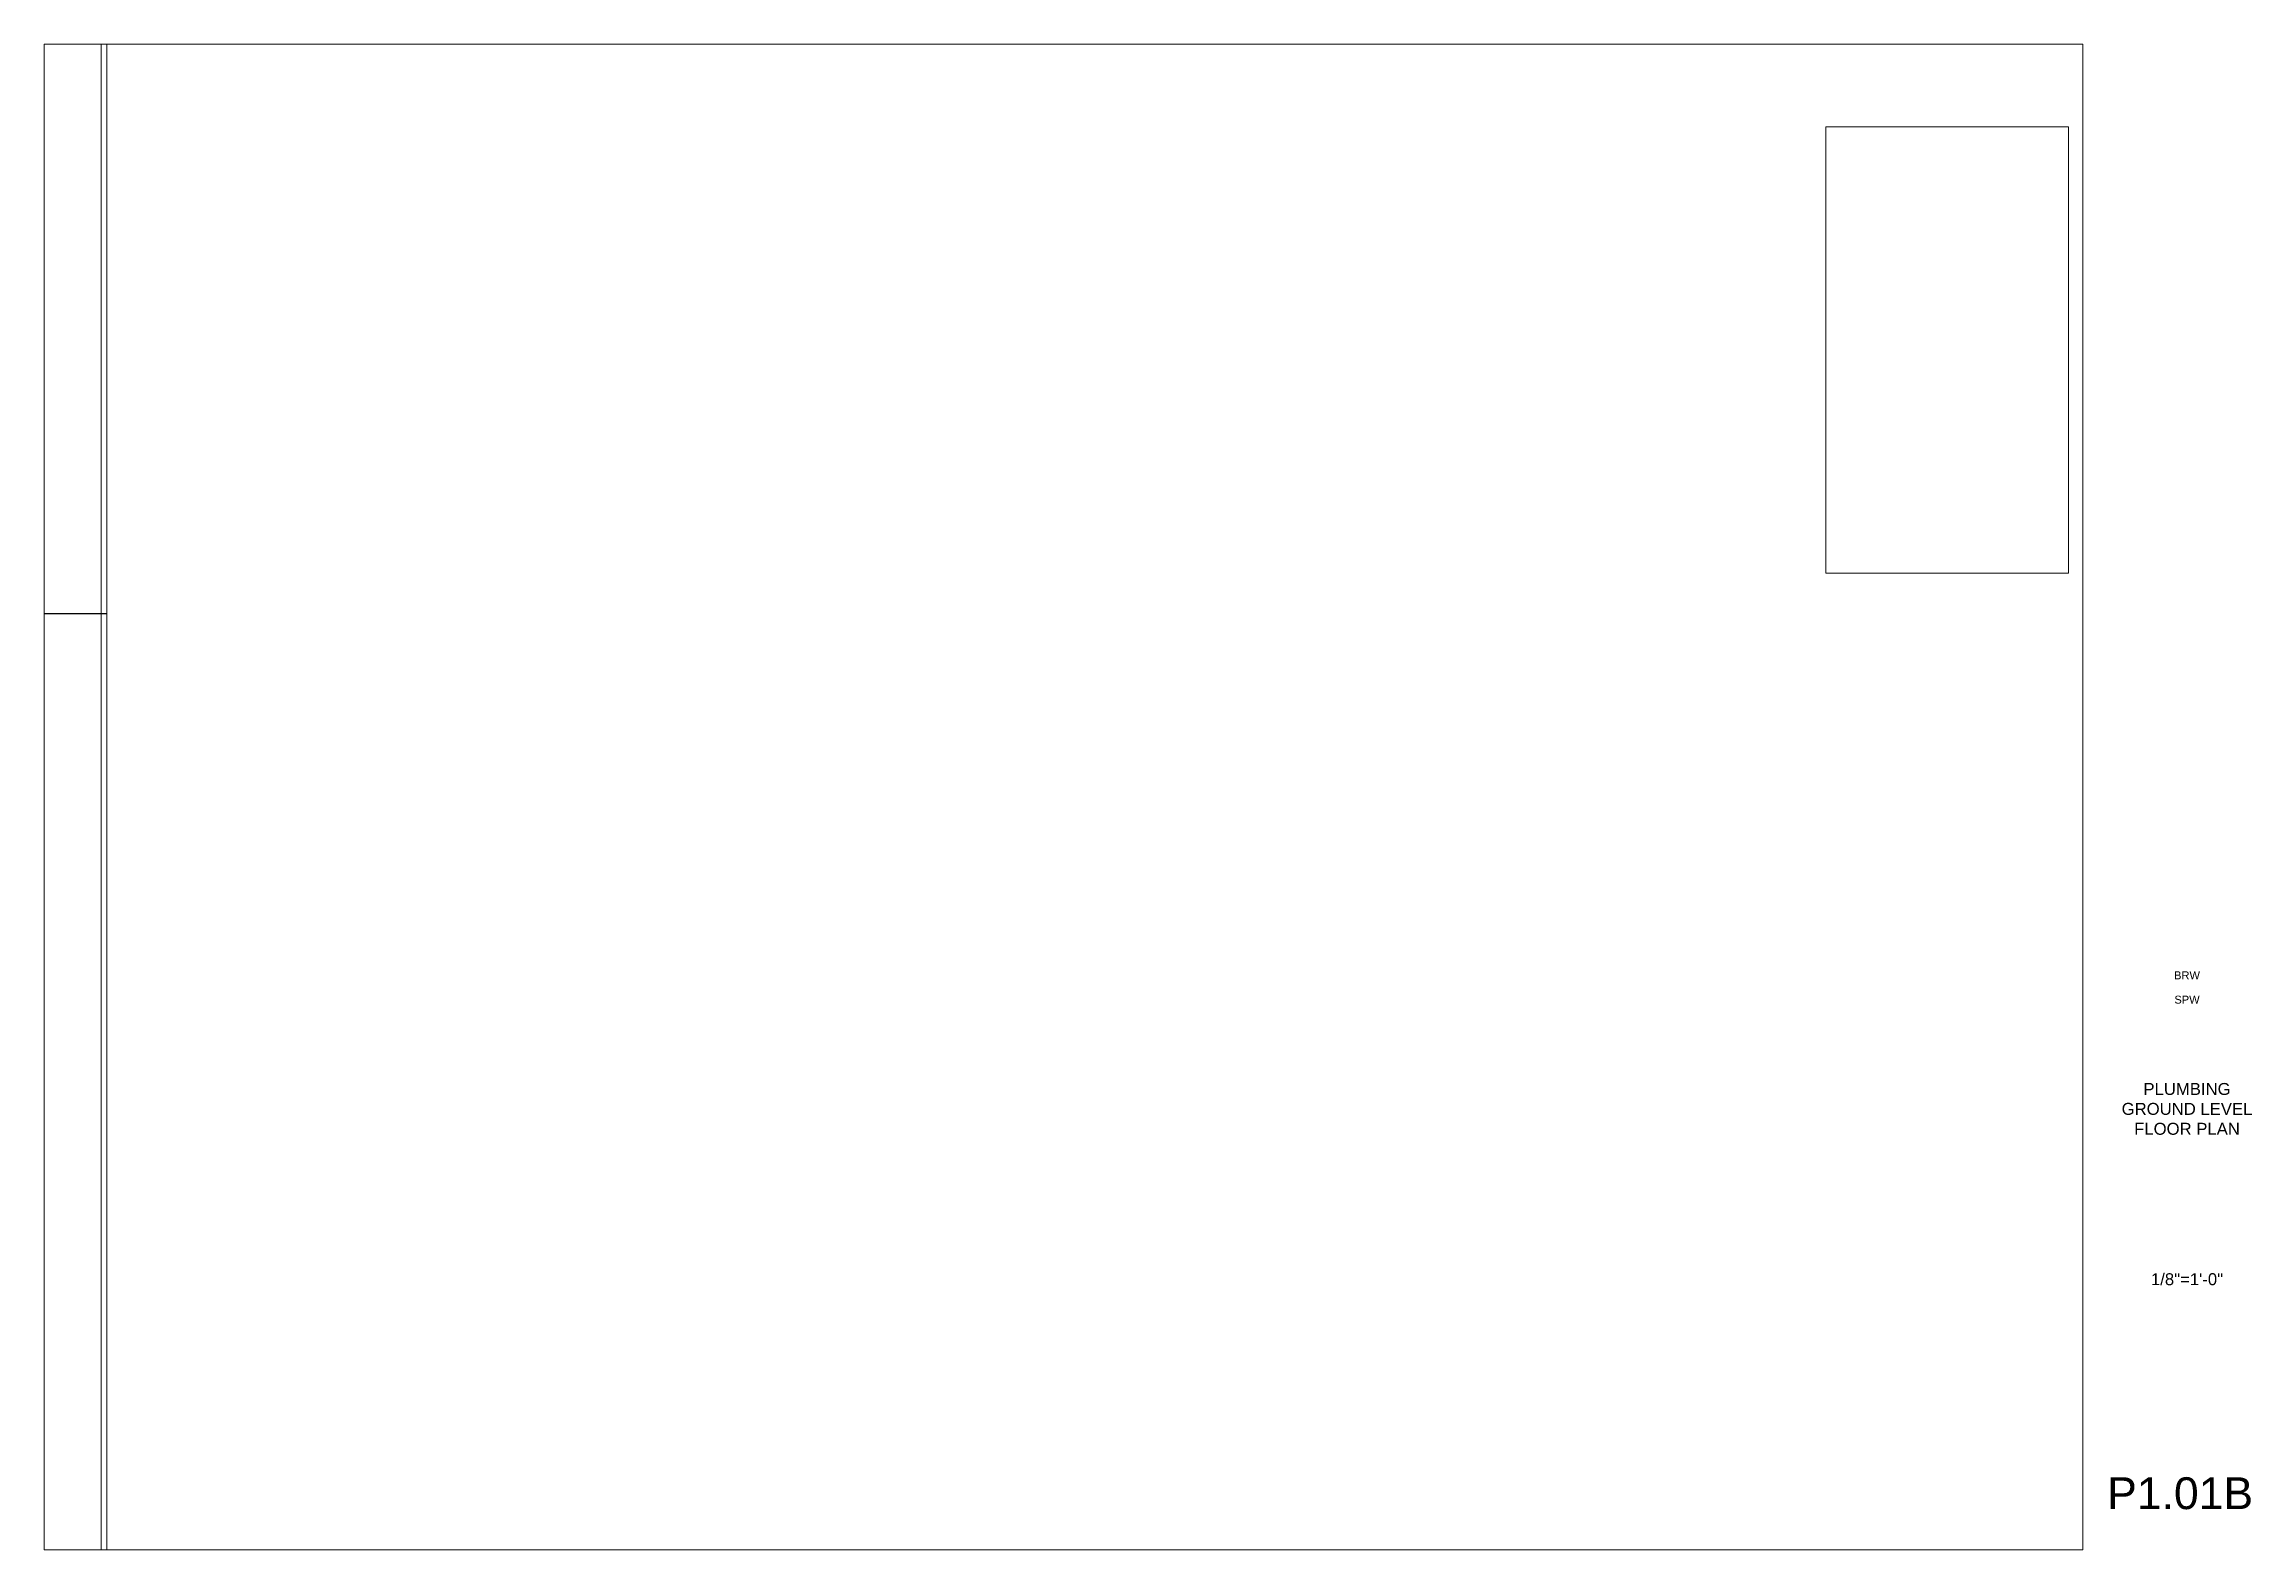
# Paper-space layout 'P1.01B_24x36' of a CAD drawing. Extents: x 1.2 to 35.2, y 0.4 to 23.6.
# The model-space entities are those that its viewports show. They can reach past a viewport. Long polylines and large blocks are cut down to what shows.
import ezdxf
from ezdxf.enums import TextEntityAlignment as Align

# ---------------------------------------------------------------- set-up
doc = ezdxf.new("R2010")
doc.units = 0
doc.header["$LTSCALE"] = 36
doc.header["$MEASUREMENT"] = 0
doc.layers.add('0-BORDER-TXT', color=2, linetype='Continuous')
doc.layers.add('G-Anno-View', color=161, linetype='Continuous', lineweight=18, plot=False)
doc.styles.add('Arial_1', font='arial.ttf', dxfattribs={"height": 0.092206})

msp = doc.modelspace()

# ---------------------------------------------------------------- linework, layer by layer
at = {"layer": 'DEFPOINTS'}
msp.add_line((410.3, 1886.1), (-2625.7, 1886.1), dxfattribs=at)

psp = doc.layouts.new('P1.01B_24x36')

# ---------------------------------------------------------------- texts
at = {"layer": '0-BORDER-TXT', "style": 'Arial_1'}
for s, height, p in [('BRW', 0.1228, (34.231, 9.246)), ('SPW', 0.1228, (34.231, 8.871)), ('1/8"=1\'-0"', 0.1844, (34.231, 4.558)), ('P1.01B', 0.4917, (34.125, 1.25))]:
    psp.add_text(s, height=height, dxfattribs=at).set_placement(p, align=Align.MIDDLE)
at = {"layer": '0-BORDER-TXT', "insert": (34.231, 7.183), "char_height": 0.1844, "width": 2.51547, "attachment_point": 5, "style": 'Arial_1'}
psp.add_mtext('PLUMBING\\PGROUND LEVEL \\PFLOOR PLAN', dxfattribs=at)

# ---------------------------------------------------------------- viewports
at = {"layer": 'G-Anno-View'}
for center, size, view_center_point, view_height, status in [((1.638, 12), (0.965, 23.25), (98.09, 1614.36), 2232, 4), ((30.529, 18.903), (3.746, 6.8932), (4417.511, 2236.225), 882.3265, 3)]:
    psp.add_viewport(center=center, size=size, view_center_point=view_center_point, view_height=view_height, status=status, dxfattribs=at)
psp.add_viewport(center=(17.33, 12), size=(30.59, 23.25), view_center_point=(2641.973, 1614.36), view_height=2232.00001, dxfattribs=at)

doc.saveas('drawing.dxf')
